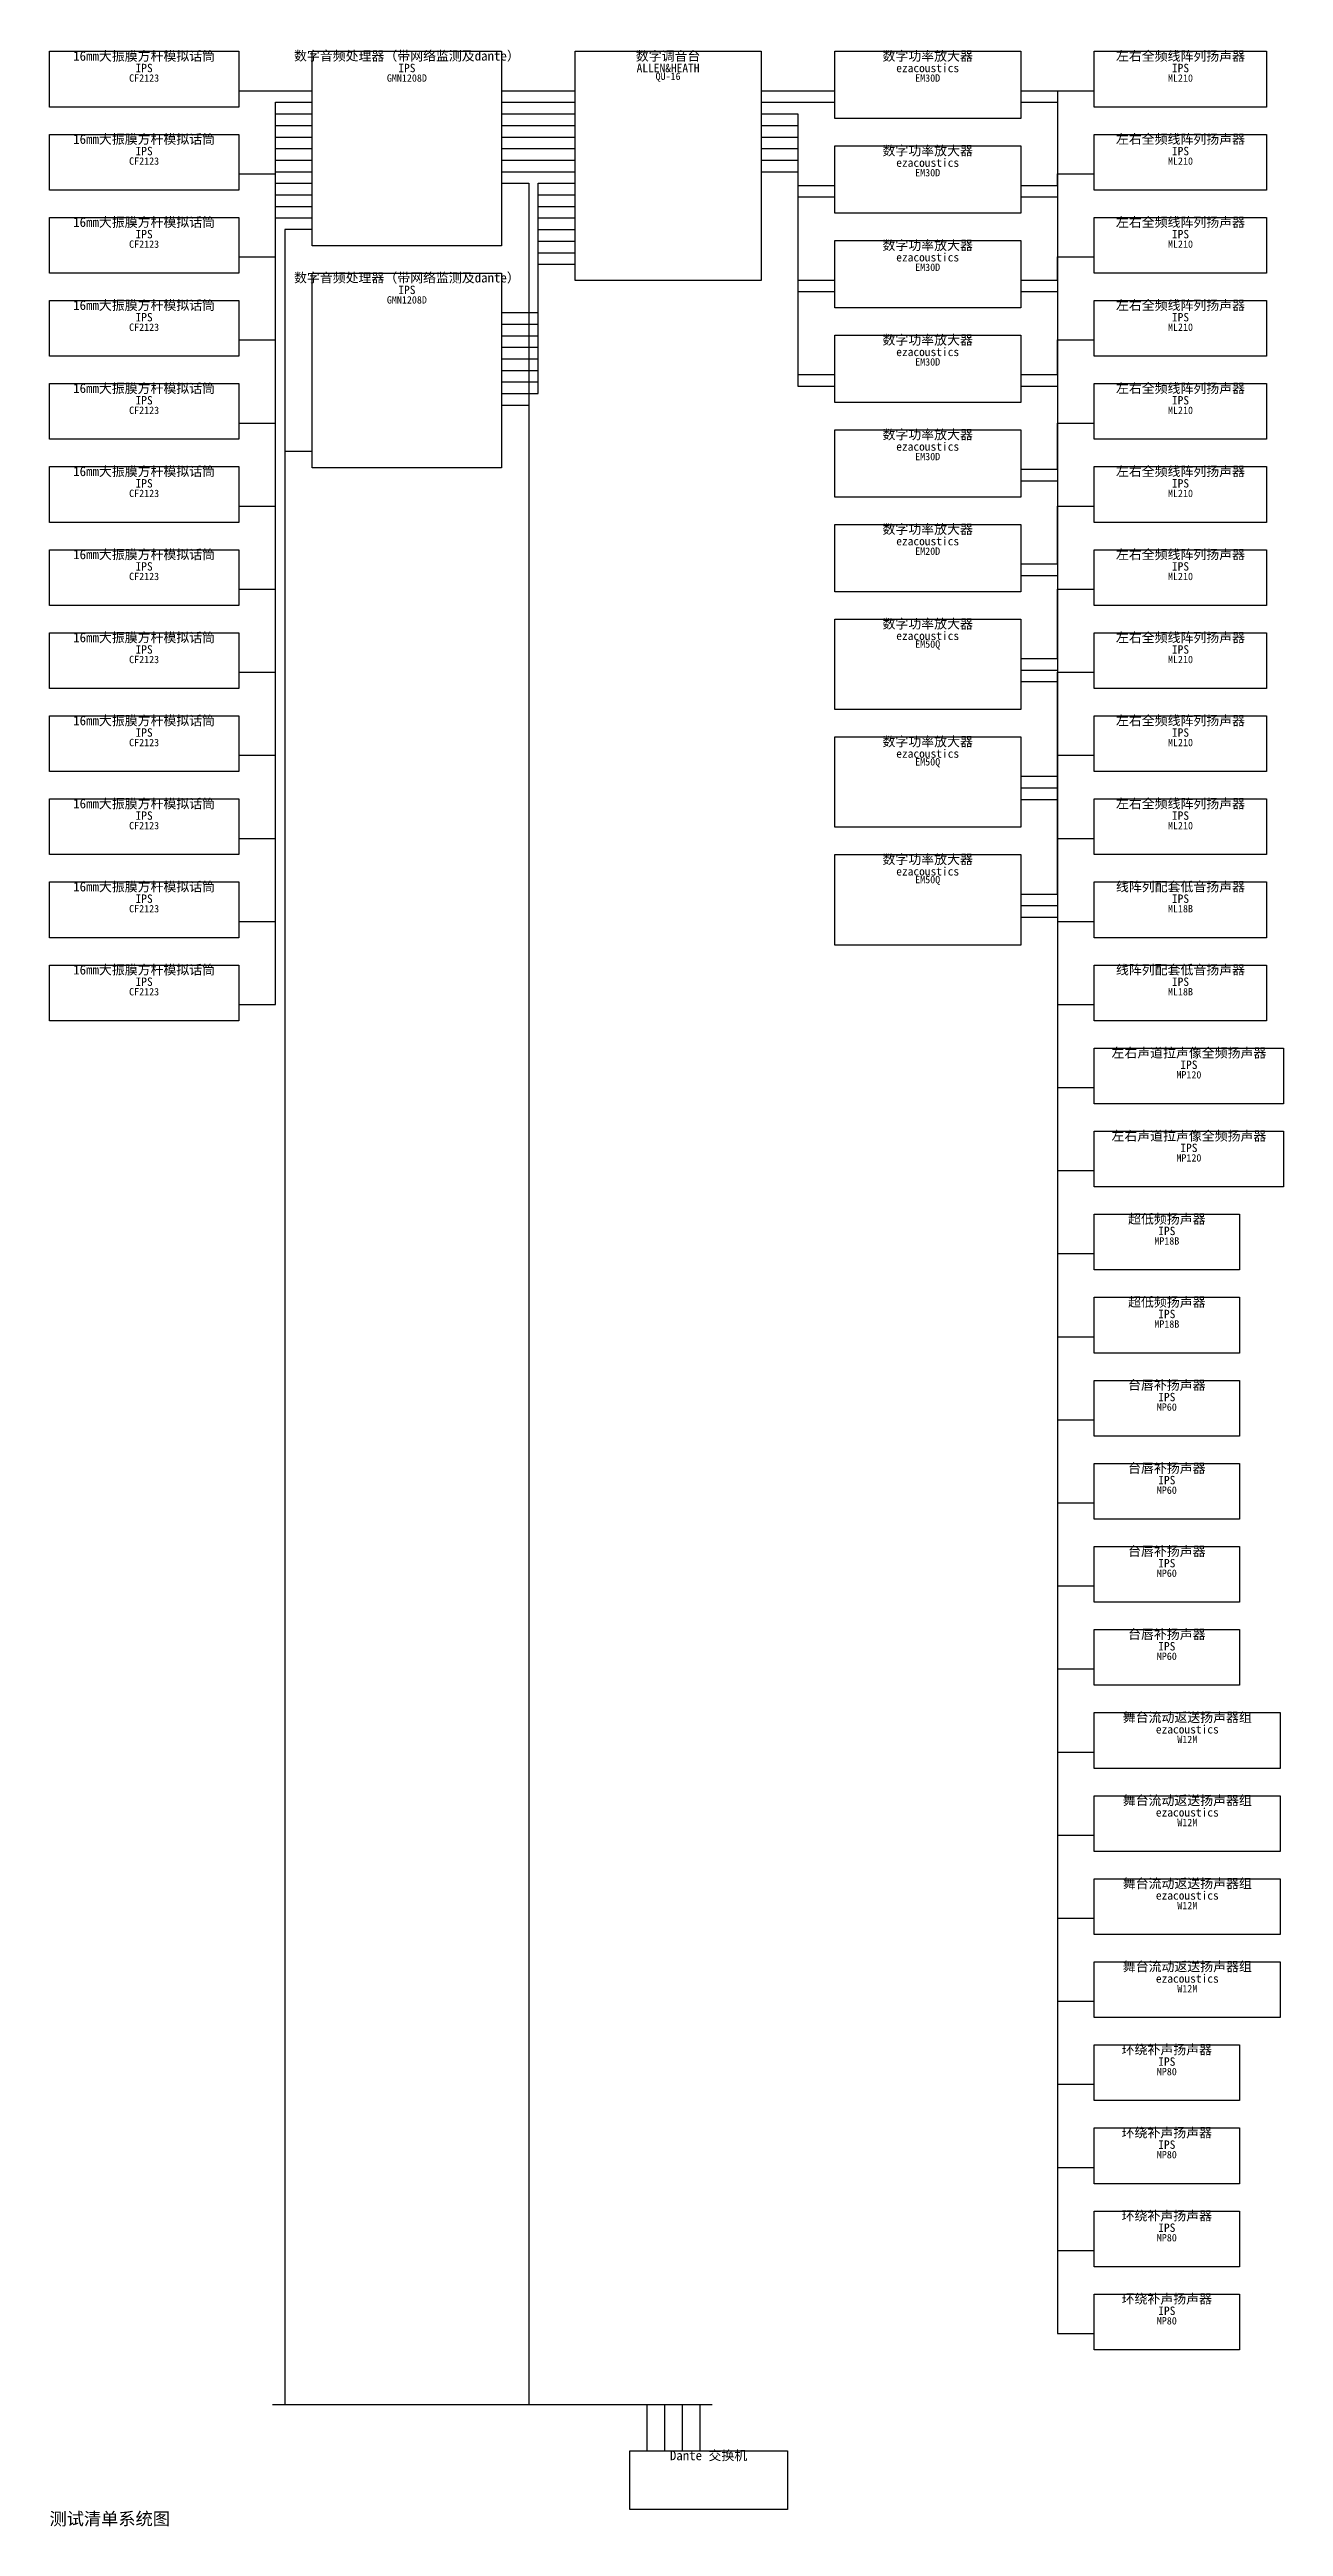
# Model space of a CAD drawing. Header units: metres. Extents: x 40 to 1214, y -2394 to -38.
import ezdxf

# ---------------------------------------------------------------- set-up
doc = ezdxf.new("R2010")
doc.units = ezdxf.units.M
for name, color, linetype in [('DEVICES', 7, 'Continuous'), ('LABELS', 7, 'Continuous'), ('WIRES_ANALOG', 4, 'Continuous'), ('WIRES_DANTE', 5, 'Continuous'), ('WIRES_SPEAKER', 1, 'Continuous')]:
    doc.layers.add(name, color=color, linetype=linetype)
doc.styles.add('CJK', font='simsun.ttc')

msp = doc.modelspace()

# ---------------------------------------------------------------- linework, layer by layer
at = {"layer": 'DEVICES', "color": 7, "lineweight": 25, "true_color": 0xb4b2a9}
for points in [[(40, -40), (220, -40), (220, -93), (40, -93), (40, -40)], [(290, -40), (470, -40), (470, -225), (290, -225), (290, -40)], [(540, -40), (717, -40), (717, -258), (540, -258), (540, -40)], [(787, -40), (964, -40), (964, -104), (787, -104), (787, -40)], [(1034, -40), (1198, -40), (1198, -93), (1034, -93), (1034, -40)], [(40, -119), (220, -119), (220, -172), (40, -172), (40, -119)], [(787, -130), (964, -130), (964, -194), (787, -194), (787, -130)], [(1034, -119), (1198, -119), (1198, -172), (1034, -172), (1034, -119)], [(40, -198), (220, -198), (220, -251), (40, -251), (40, -198)], [(1034, -198), (1198, -198), (1198, -251), (1034, -251), (1034, -198)], [(787, -220), (964, -220), (964, -284), (787, -284), (787, -220)], [(290, -251), (470, -251), (470, -436), (290, -436), (290, -251)], [(40, -277), (220, -277), (220, -330), (40, -330), (40, -277)], [(1034, -277), (1198, -277), (1198, -330), (1034, -330), (1034, -277)], [(787, -310), (964, -310), (964, -374), (787, -374), (787, -310)], [(40, -356), (220, -356), (220, -409), (40, -409), (40, -356)], [(1034, -356), (1198, -356), (1198, -409), (1034, -409), (1034, -356)], [(787, -400), (964, -400), (964, -464), (787, -464), (787, -400)], [(40, -435), (220, -435), (220, -488), (40, -488), (40, -435)], [(1034, -435), (1198, -435), (1198, -488), (1034, -488), (1034, -435)], [(787, -490), (964, -490), (964, -554), (787, -554), (787, -490)], [(40, -514), (220, -514), (220, -567), (40, -567), (40, -514)], [(1034, -514), (1198, -514), (1198, -567), (1034, -567), (1034, -514)], [(787, -580), (964, -580), (964, -666), (787, -666), (787, -580)], [(40, -593), (220, -593), (220, -646), (40, -646), (40, -593)], [(1034, -593), (1198, -593), (1198, -646), (1034, -646), (1034, -593)], [(40, -672), (220, -672), (220, -725), (40, -725), (40, -672)], [(1034, -672), (1198, -672), (1198, -725), (1034, -725), (1034, -672)], [(787, -692), (964, -692), (964, -778), (787, -778), (787, -692)], [(40, -751), (220, -751), (220, -804), (40, -804), (40, -751)], [(1034, -751), (1198, -751), (1198, -804), (1034, -804), (1034, -751)], [(787, -804), (964, -804), (964, -890), (787, -890), (787, -804)], [(40, -830), (220, -830), (220, -883), (40, -883), (40, -830)], [(1034, -830), (1198, -830), (1198, -883), (1034, -883), (1034, -830)], [(40, -909), (220, -909), (220, -962), (40, -962), (40, -909)], [(1034, -909), (1198, -909), (1198, -962), (1034, -962), (1034, -909)], [(1034, -988), (1214, -988), (1214, -1041), (1034, -1041), (1034, -988)], [(1034, -1067), (1214, -1067), (1214, -1120), (1034, -1120), (1034, -1067)], [(1034, -1146), (1172, -1146), (1172, -1199), (1034, -1199), (1034, -1146)], [(1034, -1225), (1172, -1225), (1172, -1278), (1034, -1278), (1034, -1225)], [(1034, -1304), (1172, -1304), (1172, -1357), (1034, -1357), (1034, -1304)], [(1034, -1383), (1172, -1383), (1172, -1436), (1034, -1436), (1034, -1383)], [(1034, -1462), (1172, -1462), (1172, -1515), (1034, -1515), (1034, -1462)], [(1034, -1541), (1172, -1541), (1172, -1594), (1034, -1594), (1034, -1541)], [(1034, -1620), (1211, -1620), (1211, -1673), (1034, -1673), (1034, -1620)], [(1034, -1699), (1211, -1699), (1211, -1752), (1034, -1752), (1034, -1699)], [(1034, -1778), (1211, -1778), (1211, -1831), (1034, -1831), (1034, -1778)], [(1034, -1857), (1211, -1857), (1211, -1910), (1034, -1910), (1034, -1857)], [(1034, -1936), (1172, -1936), (1172, -1989), (1034, -1989), (1034, -1936)], [(1034, -2015), (1172, -2015), (1172, -2068), (1034, -2068), (1034, -2015)], [(1034, -2094), (1172, -2094), (1172, -2147), (1034, -2147), (1034, -2094)], [(1034, -2173), (1172, -2173), (1172, -2226), (1034, -2226), (1034, -2173)], [(592, -2322), (742, -2322), (742, -2378), (592, -2378), (592, -2322)]]:
    msp.add_lwpolyline(points, dxfattribs=at)
at = {"layer": 'WIRES_ANALOG', "linetype": 'CONTINUOUS', "true_color": 0x5dcaa5}
for points in [[(220, -77.5), (230, -77.5), (255, -77.5), (255, -77.5), (280, -77.5), (290, -77.5)], [(220, -156.5), (230, -156.5), (255, -156.5), (255, -88.5), (280, -88.5), (290, -88.5)], [(470, -77.5), (480, -77.5), (505, -77.5), (505, -77.5), (530, -77.5), (540, -77.5)], [(470, -88.5), (480, -88.5), (505, -88.5), (505, -88.5), (530, -88.5), (540, -88.5)], [(717, -77.5), (727, -77.5), (752, -77.5), (752, -77.5), (777, -77.5), (787, -77.5)], [(717, -88.5), (727, -88.5), (752, -88.5), (752, -88.5), (777, -88.5), (787, -88.5)], [(220, -235.5), (230, -235.5), (255, -235.5), (255, -99.5), (280, -99.5), (290, -99.5)], [(220, -314.5), (230, -314.5), (255, -314.5), (255, -110.5), (280, -110.5), (290, -110.5)], [(470, -99.5), (480, -99.5), (505, -99.5), (505, -99.5), (530, -99.5), (540, -99.5)], [(470, -110.5), (480, -110.5), (505, -110.5), (505, -110.5), (530, -110.5), (540, -110.5)], [(717, -99.5), (727, -99.5), (752, -99.5), (752, -167.5), (777, -167.5), (787, -167.5)], [(717, -110.5), (727, -110.5), (752, -110.5), (752, -178.5), (777, -178.5), (787, -178.5)], [(220, -393.5), (230, -393.5), (255, -393.5), (255, -121.5), (280, -121.5), (290, -121.5)], [(220, -472.5), (230, -472.5), (255, -472.5), (255, -132.5), (280, -132.5), (290, -132.5)], [(470, -121.5), (480, -121.5), (505, -121.5), (505, -121.5), (530, -121.5), (540, -121.5)], [(470, -132.5), (480, -132.5), (505, -132.5), (505, -132.5), (530, -132.5), (540, -132.5)], [(717, -121.5), (727, -121.5), (752, -121.5), (752, -257.5), (777, -257.5), (787, -257.5)], [(717, -132.5), (727, -132.5), (752, -132.5), (752, -268.5), (777, -268.5), (787, -268.5)], [(220, -551.5), (230, -551.5), (255, -551.5), (255, -143.5), (280, -143.5), (290, -143.5)], [(220, -630.5), (230, -630.5), (255, -630.5), (255, -154.5), (280, -154.5), (290, -154.5)], [(470, -143.5), (480, -143.5), (505, -143.5), (505, -143.5), (530, -143.5), (540, -143.5)], [(470, -154.5), (480, -154.5), (505, -154.5), (505, -154.5), (530, -154.5), (540, -154.5)], [(717, -143.5), (727, -143.5), (752, -143.5), (752, -347.5), (777, -347.5), (787, -347.5)], [(717, -154.5), (727, -154.5), (752, -154.5), (752, -358.5), (777, -358.5), (787, -358.5)], [(220, -709.5), (230, -709.5), (255, -709.5), (255, -165.5), (280, -165.5), (290, -165.5)], [(220, -788.5), (230, -788.5), (255, -788.5), (255, -176.5), (280, -176.5), (290, -176.5)], [(220, -867.5), (230, -867.5), (255, -867.5), (255, -187.5), (280, -187.5), (290, -187.5)], [(470, -288.5), (480, -288.5), (505, -288.5), (505, -165.5), (530, -165.5), (540, -165.5)], [(470, -299.5), (480, -299.5), (505, -299.5), (505, -176.5), (530, -176.5), (540, -176.5)], [(470, -310.5), (480, -310.5), (505, -310.5), (505, -187.5), (530, -187.5), (540, -187.5)], [(220, -946.5), (230, -946.5), (255, -946.5), (255, -198.5), (280, -198.5), (290, -198.5)], [(470, -321.5), (480, -321.5), (505, -321.5), (505, -198.5), (530, -198.5), (540, -198.5)], [(470, -332.5), (480, -332.5), (505, -332.5), (505, -209.5), (530, -209.5), (540, -209.5)], [(470, -343.5), (480, -343.5), (505, -343.5), (505, -220.5), (530, -220.5), (540, -220.5)], [(470, -354.5), (480, -354.5), (505, -354.5), (505, -231.5), (530, -231.5), (540, -231.5)], [(470, -365.5), (480, -365.5), (505, -365.5), (505, -242.5), (530, -242.5), (540, -242.5)]]:
    msp.add_lwpolyline(points, dxfattribs=at)
at = {"layer": 'WIRES_DANTE', "linetype": 'CONTINUOUS', "true_color": 0x378add}
for points in [[(470, -165.5), (480, -165.5), (496, -165.5), (496, -2278), (625.1, -2278), (625.1, -2322)], [(290, -209.5), (280, -209.5), (264, -209.5), (264, -2278), (608.4, -2278), (608.4, -2322)], [(470, -376.5), (480, -376.5), (496, -376.5), (496, -2278), (658.6, -2278), (658.6, -2322)], [(290, -420.5), (280, -420.5), (264, -420.5), (264, -2278), (641.9, -2278), (641.9, -2322)], [(252, -2278), (670.6, -2278)]]:
    msp.add_lwpolyline(points, dxfattribs=at)
at = {"layer": 'WIRES_SPEAKER', "linetype": 'CONTINUOUS', "true_color": 0xe8655a}
for points in [[(964, -77.5), (974, -77.5), (999, -77.5), (999, -77.5), (1024, -77.5), (1034, -77.5)], [(964, -77.5), (974, -77.5), (999, -77.5), (999, -1499.5), (1024, -1499.5), (1034, -1499.5)], [(964, -88.5), (974, -88.5), (999, -88.5), (999, -788.5), (1024, -788.5), (1034, -788.5)], [(964, -88.5), (974, -88.5), (999, -88.5), (999, -2210.5), (1024, -2210.5), (1034, -2210.5)], [(964, -167.5), (974, -167.5), (999, -167.5), (999, -156.5), (1024, -156.5), (1034, -156.5)], [(964, -167.5), (974, -167.5), (999, -167.5), (999, -1578.5), (1024, -1578.5), (1034, -1578.5)], [(964, -178.5), (974, -178.5), (999, -178.5), (999, -867.5), (1024, -867.5), (1034, -867.5)], [(964, -257.5), (974, -257.5), (999, -257.5), (999, -235.5), (1024, -235.5), (1034, -235.5)], [(964, -257.5), (974, -257.5), (999, -257.5), (999, -1657.5), (1024, -1657.5), (1034, -1657.5)], [(964, -268.5), (974, -268.5), (999, -268.5), (999, -946.5), (1024, -946.5), (1034, -946.5)], [(964, -347.5), (974, -347.5), (999, -347.5), (999, -314.5), (1024, -314.5), (1034, -314.5)], [(964, -347.5), (974, -347.5), (999, -347.5), (999, -1736.5), (1024, -1736.5), (1034, -1736.5)], [(964, -358.5), (974, -358.5), (999, -358.5), (999, -1025.5), (1024, -1025.5), (1034, -1025.5)], [(964, -437.5), (974, -437.5), (999, -437.5), (999, -393.5), (1024, -393.5), (1034, -393.5)], [(964, -437.5), (974, -437.5), (999, -437.5), (999, -1815.5), (1024, -1815.5), (1034, -1815.5)], [(964, -448.5), (974, -448.5), (999, -448.5), (999, -1104.5), (1024, -1104.5), (1034, -1104.5)], [(964, -527.5), (974, -527.5), (999, -527.5), (999, -472.5), (1024, -472.5), (1034, -472.5)], [(964, -527.5), (974, -527.5), (999, -527.5), (999, -1894.5), (1024, -1894.5), (1034, -1894.5)], [(964, -538.5), (974, -538.5), (999, -538.5), (999, -1183.5), (1024, -1183.5), (1034, -1183.5)], [(964, -617.5), (974, -617.5), (999, -617.5), (999, -551.5), (1024, -551.5), (1034, -551.5)], [(964, -628.5), (974, -628.5), (999, -628.5), (999, -1262.5), (1024, -1262.5), (1034, -1262.5)], [(964, -729.5), (974, -729.5), (999, -729.5), (999, -630.5), (1024, -630.5), (1034, -630.5)], [(964, -639.5), (974, -639.5), (999, -639.5), (999, -1973.5), (1024, -1973.5), (1034, -1973.5)], [(964, -841.5), (974, -841.5), (999, -841.5), (999, -709.5), (1024, -709.5), (1034, -709.5)], [(964, -740.5), (974, -740.5), (999, -740.5), (999, -1341.5), (1024, -1341.5), (1034, -1341.5)], [(964, -751.5), (974, -751.5), (999, -751.5), (999, -2052.5), (1024, -2052.5), (1034, -2052.5)], [(964, -852.5), (974, -852.5), (999, -852.5), (999, -1420.5), (1024, -1420.5), (1034, -1420.5)], [(964, -863.5), (974, -863.5), (999, -863.5), (999, -2131.5), (1024, -2131.5), (1034, -2131.5)]]:
    msp.add_lwpolyline(points, dxfattribs=at)

# ---------------------------------------------------------------- texts
at = {"layer": 'LABELS', "true_color": 0xf1efe8, "style": 'CJK'}
for s, insert, char_height, attachment_point in [('16mm大振膜方杆模拟话筒', (130, -50), 9, 8), ('数字音频处理器（带网络监测及dante）', (380, -50), 9, 8), ('数字调音台', (628.5, -50), 9, 8), ('数字功率放大器', (875.5, -50), 9, 8), ('左右全频线阵列扬声器', (1116, -50), 9, 8), ('16mm大振膜方杆模拟话筒', (130, -129), 9, 8), ('左右全频线阵列扬声器', (1116, -129), 9, 8), ('数字功率放大器', (875.5, -140), 9, 8), ('16mm大振膜方杆模拟话筒', (130, -208), 9, 8), ('左右全频线阵列扬声器', (1116, -208), 9, 8), ('数字功率放大器', (875.5, -230), 9, 8), ('数字音频处理器（带网络监测及dante）', (380, -261), 9, 8), ('16mm大振膜方杆模拟话筒', (130, -287), 9, 8), ('左右全频线阵列扬声器', (1116, -287), 9, 8), ('数字功率放大器', (875.5, -320), 9, 8), ('16mm大振膜方杆模拟话筒', (130, -366), 9, 8), ('左右全频线阵列扬声器', (1116, -366), 9, 8), ('数字功率放大器', (875.5, -410), 9, 8), ('16mm大振膜方杆模拟话筒', (130, -445), 9, 8), ('左右全频线阵列扬声器', (1116, -445), 9, 8), ('数字功率放大器', (875.5, -500), 9, 8), ('16mm大振膜方杆模拟话筒', (130, -524), 9, 8), ('左右全频线阵列扬声器', (1116, -524), 9, 8), ('数字功率放大器', (875.5, -590), 9, 8), ('16mm大振膜方杆模拟话筒', (130, -603), 9, 8), ('左右全频线阵列扬声器', (1116, -603), 9, 8), ('16mm大振膜方杆模拟话筒', (130, -682), 9, 8), ('左右全频线阵列扬声器', (1116, -682), 9, 8), ('数字功率放大器', (875.5, -702), 9, 8), ('16mm大振膜方杆模拟话筒', (130, -761), 9, 8), ('左右全频线阵列扬声器', (1116, -761), 9, 8), ('数字功率放大器', (875.5, -814), 9, 8), ('16mm大振膜方杆模拟话筒', (130, -840), 9, 8), ('线阵列配套低音扬声器', (1116, -840), 9, 8), ('16mm大振膜方杆模拟话筒', (130, -919), 9, 8), ('线阵列配套低音扬声器', (1116, -919), 9, 8), ('左右声道拉声像全频扬声器', (1124, -998), 9, 8), ('左右声道拉声像全频扬声器', (1124, -1077), 9, 8), ('超低频扬声器', (1103, -1156), 9, 8), ('超低频扬声器', (1103, -1235), 9, 8), ('台唇补扬声器', (1103, -1314), 9, 8), ('台唇补扬声器', (1103, -1393), 9, 8), ('台唇补扬声器', (1103, -1472), 9, 8), ('台唇补扬声器', (1103, -1551), 9, 8), ('舞台流动返送扬声器组', (1122.5, -1630), 9, 8), ('舞台流动返送扬声器组', (1122.5, -1709), 9, 8), ('舞台流动返送扬声器组', (1122.5, -1788), 9, 8), ('舞台流动返送扬声器组', (1122.5, -1867), 9, 8), ('环绕补声扬声器', (1103, -1946), 9, 8), ('环绕补声扬声器', (1103, -2025), 9, 8), ('环绕补声扬声器', (1103, -2104), 9, 8), ('环绕补声扬声器', (1103, -2183), 9, 8), ('Dante 交换机', (667, -2332), 9, 8), ('测试清单系统图', (40, -2394), 12, 7)]:
    msp.add_mtext(s, dxfattribs=dict(at, insert=insert, char_height=char_height, attachment_point=attachment_point))
at = {"layer": 'LABELS', "true_color": 0x9a978d, "char_height": 7, "attachment_point": 8, "style": 'CJK'}
for s, insert in [('CF2123', (130, -69)), ('GMN1208D', (380, -69)), ('QU-16', (628.5, -69)), ('EM30D', (875.5, -69)), ('ML210', (1116, -69)), ('CF2123', (130, -148)), ('ML210', (1116, -148)), ('EM30D', (875.5, -159)), ('CF2123', (130, -227)), ('ML210', (1116, -227)), ('EM30D', (875.5, -249)), ('GMN1208D', (380, -280)), ('CF2123', (130, -306)), ('ML210', (1116, -306)), ('EM30D', (875.5, -339)), ('CF2123', (130, -385)), ('ML210', (1116, -385)), ('EM30D', (875.5, -429)), ('CF2123', (130, -464)), ('ML210', (1116, -464)), ('EM20D', (875.5, -519)), ('CF2123', (130, -543)), ('ML210', (1116, -543)), ('EM50Q', (875.5, -609)), ('CF2123', (130, -622)), ('ML210', (1116, -622)), ('CF2123', (130, -701)), ('ML210', (1116, -701)), ('EM50Q', (875.5, -721)), ('CF2123', (130, -780)), ('ML210', (1116, -780)), ('EM50Q', (875.5, -833)), ('CF2123', (130, -859)), ('ML18B', (1116, -859)), ('CF2123', (130, -938)), ('ML18B', (1116, -938)), ('MP120', (1124, -1017)), ('MP120', (1124, -1096)), ('MP18B', (1103, -1175)), ('MP18B', (1103, -1254)), ('MP60', (1103, -1333)), ('MP60', (1103, -1412)), ('MP60', (1103, -1491)), ('MP60', (1103, -1570)), ('W12M', (1122.5, -1649)), ('W12M', (1122.5, -1728)), ('W12M', (1122.5, -1807)), ('W12M', (1122.5, -1886)), ('MP80', (1103, -1965)), ('MP80', (1103, -2044)), ('MP80', (1103, -2123)), ('MP80', (1103, -2202))]:
    msp.add_mtext(s, dxfattribs=dict(at, insert=insert))
at = {"layer": 'LABELS', "true_color": 0xc4c2b8, "char_height": 8, "attachment_point": 8, "style": 'CJK'}
for s, insert in [('IPS', (130, -60)), ('IPS', (380, -60)), ('ALLEN&HEATH', (628.5, -60)), ('ezacoustics', (875.5, -60)), ('IPS', (1116, -60)), ('IPS', (130, -139)), ('IPS', (1116, -139)), ('ezacoustics', (875.5, -150)), ('IPS', (130, -218)), ('IPS', (1116, -218)), ('ezacoustics', (875.5, -240)), ('IPS', (380, -271)), ('IPS', (130, -297)), ('IPS', (1116, -297)), ('ezacoustics', (875.5, -330)), ('IPS', (130, -376)), ('IPS', (1116, -376)), ('ezacoustics', (875.5, -420)), ('IPS', (130, -455)), ('IPS', (1116, -455)), ('ezacoustics', (875.5, -510)), ('IPS', (130, -534)), ('IPS', (1116, -534)), ('IPS', (130, -613)), ('ezacoustics', (875.5, -600)), ('IPS', (1116, -613)), ('IPS', (130, -692)), ('ezacoustics', (875.5, -712)), ('IPS', (1116, -692)), ('IPS', (130, -771)), ('IPS', (1116, -771)), ('ezacoustics', (875.5, -824)), ('IPS', (130, -850)), ('IPS', (1116, -850)), ('IPS', (130, -929)), ('IPS', (1116, -929)), ('IPS', (1124, -1008)), ('IPS', (1124, -1087)), ('IPS', (1103, -1166)), ('IPS', (1103, -1245)), ('IPS', (1103, -1324)), ('IPS', (1103, -1403)), ('IPS', (1103, -1482)), ('IPS', (1103, -1561)), ('ezacoustics', (1122.5, -1640)), ('ezacoustics', (1122.5, -1719)), ('ezacoustics', (1122.5, -1798)), ('ezacoustics', (1122.5, -1877)), ('IPS', (1103, -1956)), ('IPS', (1103, -2035)), ('IPS', (1103, -2114)), ('IPS', (1103, -2193))]:
    msp.add_mtext(s, dxfattribs=dict(at, insert=insert))

doc.saveas('drawing.dxf')
